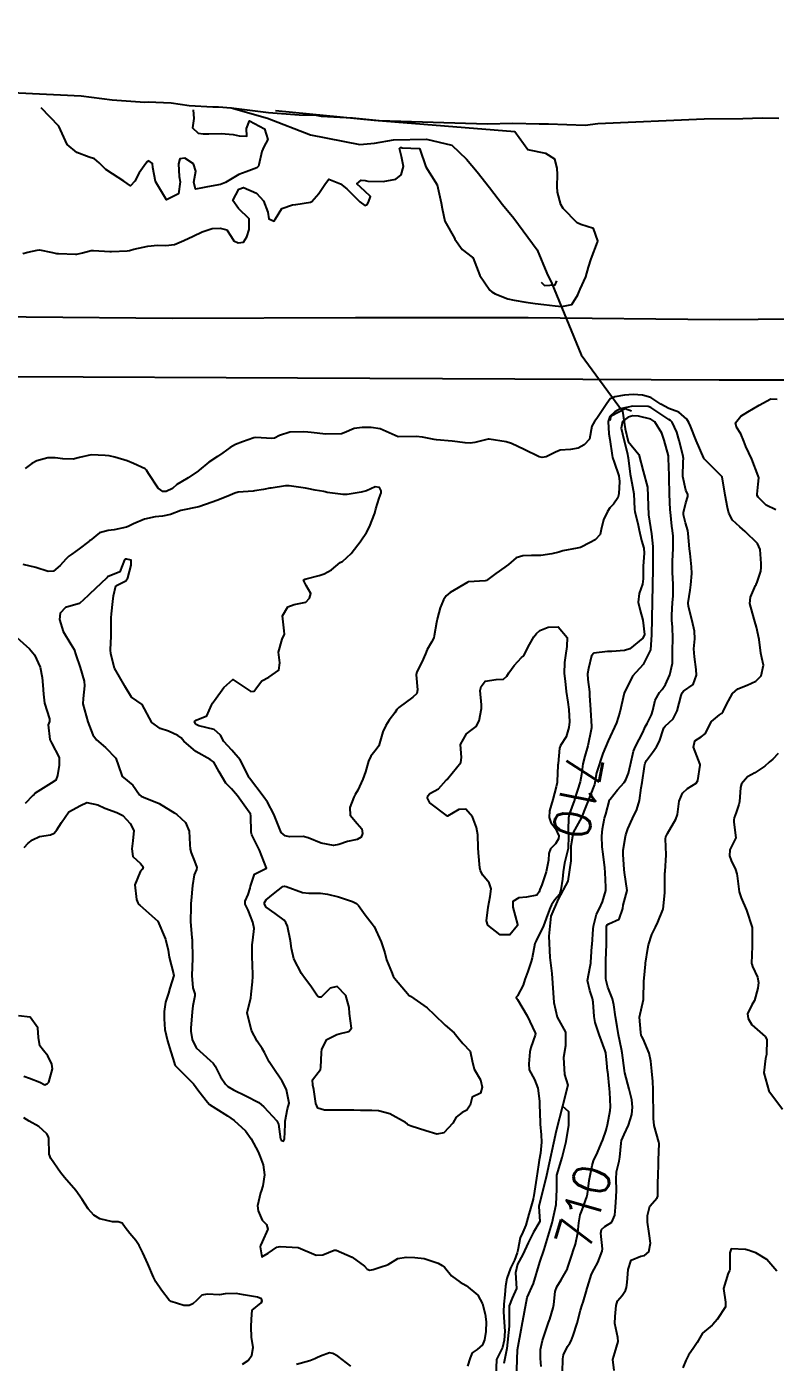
# Model space of a CAD drawing. Header units: metres. Extents: x 307586 to 320046, y 7427249 to 7434250.
# Drawn here: x 309562.1 to 309645.1, y 7432590.5 to 7432738.6 of the extents above; entities that cross this region are included whole.
import ezdxf
from ezdxf.enums import TextEntityAlignment as Align

# ---------------------------------------------------------------- set-up
doc = ezdxf.new("R2010")
doc.units = ezdxf.units.M
doc.header["$MEASUREMENT"] = 0
for name, color, linetype in [('Area', 45, 'Continuous'), ('Cotas', 45, 'Continuous'), ('Curvas de Nivel 1m', 11, 'Continuous'), ('Curvas de Nivel 5m', 15, 'Continuous'), ('Hidrografia', 140, 'Continuous'), ('Pontes_Viadutos_Tubos', 190, 'Continuous'), ('Vias Primárias', 230, 'Continuous')]:
    doc.layers.add(name, color=color, linetype=linetype)
doc.styles.add('Style-STANDARD', font='STANDARD.shx')

msp = doc.modelspace()

# ---------------------------------------------------------------- linework, layer by layer
at = {"layer": 'Area'}
msp.add_polyline3d([(309558.87, 7432731.4, 711.65), (309565.84, 7432731.07, 712.09), (309568.14, 7432730.96, 712.39), (309571.57, 7432730.52, 714.42), (309575.21, 7432730.24, 712.92), (309575.57, 7432730.28, 713.78), (309578.13, 7432730.17, 712.49), (309580.1, 7432729.9, 712.18), (309582.72, 7432729.74, 712.33), (309583.35, 7432729.72, 712.36), (309584.78, 7432729.64, 712.36), (309588.92, 7432729.12, 712.2), (309592.29, 7432728.84, 712.01), (309594.21, 7432728.83, 711.97), (309594.75, 7432728.69, 711.91), (309598.23, 7432728.5, 711.85), (309601.18, 7432728.22, 712.06), (309613.17, 7432727.86, 711), (309616, 7432727.91, 711.98), (309618.94, 7432727.87, 721.06), (309619.94, 7432727.84, 720.83), (309624.03, 7432727.71, 713.6), (309625.42, 7432727.88, 717.12), (309637.23, 7432728.41, 712.02), (309641.49, 7432728.43, 714.43), (309643.66, 7432728.5, 716.71), (309645.49, 7432728.49, 712.17)], dxfattribs=at)
at = {"layer": 'Curvas de Nivel 1m', "flags": 128}
for points, elevation in [([(309561.65, 7432713.48), (309562.23, 7432713.62), (309563.26, 7432713.86), (309563.51, 7432713.87), (309564.94, 7432713.59), (309565.4, 7432713.48), (309565.5, 7432713.47), (309565.62, 7432713.46), (309567.5, 7432713.4), (309567.65, 7432713.41), (309568.29, 7432713.55), (309569.24, 7432713.8), (309569.51, 7432713.82), (309571.33, 7432713.68), (309571.51, 7432713.68), (309573.25, 7432713.75), (309573.51, 7432713.81), (309573.98, 7432713.95), (309575.52, 7432714.28), (309576.58, 7432714.39), (309577.52, 7432714.36), (309578.49, 7432714.46), (309579.53, 7432714.9), (309580.55, 7432715.4), (309581.54, 7432715.87), (309582.67, 7432716.25), (309583.54, 7432716.29), (309584.29, 7432716.1), (309584.78, 7432715.35), (309585.07, 7432714.88), (309585.53, 7432714.64), (309586.14, 7432714.72), (309586.49, 7432715.33), (309586.75, 7432716.12), (309586.75, 7432717.33), (309585.57, 7432718.47), (309584.97, 7432719.35), (309585.6, 7432720.62), (309586.14, 7432720.79), (309587.59, 7432720.16), (309588.36, 7432719.31), (309588.83, 7432718.04), (309588.94, 7432717.31), (309589.55, 7432717.05), (309589.68, 7432717.3), (309590.4, 7432718.45), (309591.58, 7432718.86), (309591.92, 7432718.92), (309593.58, 7432719.17), (309593.64, 7432719.19), (309593.73, 7432719.25), (309594.5, 7432720.14), (309595.24, 7432721.23), (309595.61, 7432721.72), (309596.9, 7432721.21), (309597.6, 7432720.66), (309599.04, 7432719.19), (309599.58, 7432718.81), (309599.85, 7432718.91), (309600.01, 7432719.17), (309600.23, 7432719.81), (309599.59, 7432720.38), (309598.69, 7432721.19), (309599.19, 7432721.6), (309599.61, 7432721.57), (309599.94, 7432721.51), (309601.61, 7432721.44), (309603.04, 7432721.71), (309603.61, 7432722.21), (309603.87, 7432723.13), (309603.64, 7432724.24), (309603.43, 7432725.13), (309603.54, 7432725.24), (309603.65, 7432725.21), (309603.72, 7432725.2), (309605.65, 7432725.11), (309605.67, 7432725.1), (309605.69, 7432725.06), (309606.34, 7432723.09), (309607.6, 7432721.08), (309608.04, 7432719.08), (309608.18, 7432718.47), (309608.46, 7432717.07), (309609.53, 7432715.18), (309609.56, 7432715.08), (309609.56, 7432715.06), (309610.38, 7432713.91), (309611.51, 7432713.08), (309611.56, 7432713.03), (309611.6, 7432712.94), (309612.33, 7432711.02), (309613.47, 7432709.42), (309613.68, 7432709.22), (309614.03, 7432709), (309615.45, 7432708.44), (309616.14, 7432708.29), (309617.45, 7432708.07), (309618.49, 7432707.91), (309619.45, 7432707.82), (309620.68, 7432707.68), (309621.44, 7432707.58), (309622.53, 7432707.81), (309623.2, 7432708.89), (309623.27, 7432709.09), (309623.47, 7432709.51), (309624.11, 7432710.88), (309624.41, 7432711.97), (309624.68, 7432712.87), (309625.4, 7432714.73), (309625.43, 7432714.86), (309624.93, 7432716.25), (309623.55, 7432716.69), (309623.14, 7432716.89), (309621.58, 7432718.45), (309621.33, 7432718.91), (309620.97, 7432720.29), (309620.92, 7432720.92), (309620.94, 7432722.23), (309620.91, 7432722.92), (309620.66, 7432723.94), (309619.65, 7432724.55), (309617.65, 7432724.96), (309616.21, 7432726.97), (309600.61, 7432728.23), (309589.7, 7432729.29)], 712), ([(309580.56, 7432729.41), (309580.64, 7432728.46), (309580.49, 7432727.41), (309581.09, 7432726.82), (309581.67, 7432726.74), (309582.3, 7432726.75), (309583.67, 7432726.78), (309584.98, 7432726.67), (309585.66, 7432726.51), (309586.51, 7432726.48), (309586.47, 7432727.33), (309586.81, 7432728.2), (309588.45, 7432727.31), (309588.84, 7432726.13), (309588.39, 7432725.31), (309588.18, 7432724.78), (309587.85, 7432723.32), (309587.78, 7432723.16), (309587.62, 7432722.97), (309586.42, 7432722.53), (309585.61, 7432722.22), (309584.14, 7432721.36), (309583.6, 7432721.12), (309582.13, 7432720.85), (309581.6, 7432720.74), (309580.8, 7432720.61), (309580.64, 7432721.4), (309580.84, 7432722.62), (309580.58, 7432723.41), (309579.63, 7432724.06), (309579.08, 7432723.97), (309578.91, 7432723.43), (309579.01, 7432722.03), (309579.11, 7432721.42), (309578.94, 7432720.08), (309577.58, 7432719.44), (309576.36, 7432721.45), (309576.07, 7432723), (309576.03, 7432723.46), (309575.63, 7432723.74), (309575.44, 7432723.65), (309575.29, 7432723.47), (309574.56, 7432722.43), (309574.09, 7432721.48), (309573.6, 7432720.99), (309572.85, 7432721.5), (309571.61, 7432722.29), (309570.88, 7432722.79), (309570.13, 7432723.53), (309569.63, 7432723.96), (309569.03, 7432724.15), (309567.64, 7432724.66), (309566.59, 7432725.57), (309565.67, 7432727.58), (309563.7, 7432729.61), (309563.7, 7432729.61)], 712), ([(309627.24, 7432589.62), (309627.1, 7432590.83), (309627.33, 7432591.55), (309627.68, 7432592.82), (309627.64, 7432593.26), (309627.31, 7432594.83), (309627.34, 7432595.59), (309627.46, 7432596.83), (309627.61, 7432597.33), (309628.13, 7432597.92), (309628.49, 7432598.46), (309628.61, 7432598.81), (309628.69, 7432599.35), (309628.8, 7432600.81), (309629.13, 7432601.85), (309630.19, 7432602.28), (309630.6, 7432602.37), (309631.09, 7432602.78), (309631.27, 7432603.71), (309631.11, 7432604.78), (309630.94, 7432606.06), (309630.93, 7432606.78), (309631.21, 7432607.82), (309631.99, 7432608.77), (309632.09, 7432608.94), (309632.1, 7432610.77), (309632.11, 7432610.95), (309632.16, 7432612.77), (309632.16, 7432612.92), (309632.22, 7432614.77), (309632.19, 7432614.92), (309631.67, 7432616.78), (309631.59, 7432617.55), (309631.59, 7432618.78), (309631.57, 7432619.6), (309631.58, 7432620.78), (309631.54, 7432621.65), (309631.43, 7432622.78), (309631.32, 7432623.91), (309631.13, 7432624.78), (309630.47, 7432626.37), (309630.31, 7432626.63), (309630.25, 7432626.79), (309630.2, 7432627.07), (309630.06, 7432628.8), (309630.48, 7432630.75), (309630.49, 7432630.79), (309630.5, 7432630.82), (309630.54, 7432632.79), (309630.56, 7432633.12), (309630.7, 7432634.66), (309630.72, 7432634.79), (309630.97, 7432636.4), (309631.03, 7432636.79), (309631.42, 7432637.97), (309631.82, 7432638.78), (309632.08, 7432639.33), (309632.64, 7432640.7), (309632.66, 7432640.77), (309632.85, 7432642.59), (309632.86, 7432642.77), (309632.86, 7432642.95), (309632.86, 7432644.77), (309632.88, 7432644.95), (309633.02, 7432646.77), (309632.95, 7432648.56), (309632.96, 7432648.77), (309633.16, 7432649.17), (309634.09, 7432650.75), (309634.25, 7432651.26), (309634.46, 7432652.74), (309634.8, 7432653.64), (309635.38, 7432654.16), (309636.35, 7432654.72), (309636.52, 7432655.02), (309636.78, 7432656.72), (309636.76, 7432656.8), (309636.05, 7432658.73), (309636.17, 7432659.43), (309636.87, 7432659.89), (309637.36, 7432660.24), (309637.59, 7432660.71), (309638.03, 7432661.58), (309638.91, 7432662.32), (309639.14, 7432662.46), (309639.31, 7432662.69), (309639.69, 7432663.46), (309640.36, 7432664.68), (309640.94, 7432665.2), (309642, 7432665.6), (309642.95, 7432666.04), (309643.53, 7432666.64), (309643.79, 7432667.82), (309643.63, 7432668.64), (309643.52, 7432669.17), (309643.32, 7432670.65), (309643.02, 7432672.02), (309642.84, 7432672.65), (309642.75, 7432672.94), (309642.28, 7432674.66), (309642.34, 7432675.38), (309642.93, 7432676.65), (309642.98, 7432676.75), (309643.08, 7432677.02), (309643.49, 7432678.25), (309643.55, 7432678.64), (309643.55, 7432679.09), (309643.44, 7432680.65), (309643.13, 7432681.31), (309641.77, 7432682.66), (309641.16, 7432683.18), (309640.37, 7432683.89), (309639.96, 7432684.69), (309639.81, 7432685.32), (309639.55, 7432686.69), (309639.22, 7432688.7), (309637.24, 7432690.65), (309637.21, 7432690.72), (309637.2, 7432690.76), (309636.33, 7432692.73), (309635.7, 7432694.32), (309635.51, 7432694.74), (309635.3, 7432695.09), (309634.42, 7432695.86), (309633.31, 7432696.29), (309632.41, 7432696.78), (309631.32, 7432697.5), (309630.37, 7432697.77), (309629.33, 7432697.83), (309628.38, 7432697.77), (309627.32, 7432697.58), (309626.8, 7432697.36), (309626.42, 7432696.85), (309625.98, 7432696.18), (309625.3, 7432695.19), (309625.06, 7432694.86), (309624.75, 7432694.33), (309624.49, 7432692.87), (309623.9, 7432692.24), (309623.26, 7432691.88), (309622.41, 7432691.74), (309621.25, 7432691.65), (309620.74, 7432691.43), (309619.69, 7432690.93), (309619.24, 7432690.85), (309618.93, 7432690.94), (309617.25, 7432691.74), (309615.85, 7432692.39), (309615.27, 7432692.58), (309613.39, 7432692.89), (309613.27, 7432692.88), (309611.79, 7432692.5), (309611.26, 7432692.44), (309610.71, 7432692.49), (309609.27, 7432692.68), (309607.53, 7432692.81), (309607.27, 7432692.85), (309606, 7432693.09), (309605.27, 7432693.17), (309603.27, 7432693.13), (309601.28, 7432694.04), (309600.31, 7432694.19), (309599.28, 7432694.16), (309598.4, 7432694.07), (309597.28, 7432693.57), (309597.01, 7432693.47), (309595.27, 7432693.42), (309593.65, 7432693.62), (309593.28, 7432693.66), (309592.84, 7432693.69), (309591.28, 7432693.65), (309590.14, 7432693.29), (309589.56, 7432693), (309589.27, 7432692.96), (309587.51, 7432693.07), (309587.27, 7432693.04), (309586.02, 7432692.57), (309585.26, 7432692.29), (309584.65, 7432691.95), (309583.83, 7432691.36), (309583.24, 7432690.96), (309582.3, 7432690.32), (309581.22, 7432689.44), (309581.15, 7432689.39), (309580.01, 7432688.61), (309579.2, 7432688.11), (309578.76, 7432687.86), (309578.26, 7432687.43), (309577.55, 7432687.08), (309577.19, 7432687.09), (309576.67, 7432687.45), (309575.59, 7432689.08), (309575.38, 7432689.46), (309575.22, 7432689.58), (309573.95, 7432690.2), (309573.23, 7432690.49), (309571.86, 7432690.88), (309571.24, 7432691.02), (309570.8, 7432691.08), (309569.24, 7432691.14), (309567.94, 7432690.85), (309567.23, 7432690.68), (309566.09, 7432690.71), (309565.24, 7432690.82), (309564.45, 7432690.8), (309563.23, 7432690.47), (309562.67, 7432690.17), (309561.94, 7432689.62)], 712), ([(309621.52, 7432589.41), (309621.54, 7432590.9), (309621.61, 7432591.33), (309622.06, 7432592.26), (309622.32, 7432592.64), (309622.47, 7432592.88), (309622.68, 7432593.48), (309623.14, 7432594.87), (309623.52, 7432596.28), (309623.68, 7432596.87), (309623.79, 7432597.19), (309624.13, 7432598.32), (309624.26, 7432598.74), (309624.3, 7432598.86), (309624.73, 7432600.28), (309625.01, 7432600.85), (309625.43, 7432601.59), (309625.92, 7432602.84), (309625.93, 7432603.1), (309625.75, 7432604.84), (309625.82, 7432605.24), (309626.22, 7432605.59), (309626.98, 7432606.07), (309627.32, 7432606.83), (309627.37, 7432607.7), (309627.45, 7432608.83), (309627.5, 7432609.6), (309627.46, 7432610.83), (309627.51, 7432611.62), (309627.79, 7432612.83), (309627.88, 7432613.26), (309628.01, 7432614.82), (309628.06, 7432615.1), (309628.34, 7432615.78), (309628.83, 7432616.81), (309629.2, 7432617.98), (309629.27, 7432618.81), (309629.19, 7432619.61), (309628.91, 7432620.81), (309628.43, 7432622.63), (309628.4, 7432622.82), (309628.39, 7432622.86), (309628.12, 7432624.82), (309628.04, 7432625.25), (309627.72, 7432626.83), (309627.57, 7432627.75), (309627.4, 7432628.83), (309627.19, 7432630.16), (309627.04, 7432630.83), (309626.54, 7432632.11), (309626.34, 7432632.84), (309626.33, 7432633.07), (309626.3, 7432634.84), (309626.3, 7432635.12), (309626.39, 7432636.84), (309626.39, 7432637.05), (309626.4, 7432638.84), (309626.45, 7432639.02), (309626.63, 7432639.14), (309627.8, 7432639.66), (309628.2, 7432640.82), (309628.25, 7432641.22), (309628.67, 7432642.82), (309628.39, 7432644.82), (309628.35, 7432645.17), (309628.23, 7432646.82), (309628.25, 7432647.29), (309628.51, 7432648.82), (309628.55, 7432649.01), (309628.75, 7432649.67), (309629.26, 7432650.81), (309629.75, 7432651.83), (309630.04, 7432652.8), (309630.23, 7432654.22), (309630.34, 7432654.8), (309630.61, 7432656.57), (309630.64, 7432656.79), (309630.69, 7432656.94), (309630.84, 7432657.25), (309631.49, 7432658.15), (309631.94, 7432658.78), (309632.26, 7432659.38), (309632.71, 7432660.77), (309632.76, 7432660.89), (309632.89, 7432661.05), (309633.8, 7432661.86), (309634.23, 7432662.75), (309634.66, 7432664.47), (309634.77, 7432664.74), (309634.93, 7432664.93), (309636, 7432665.67), (309636.38, 7432666.73), (309636.34, 7432667.34), (309636.13, 7432668.73), (309636.08, 7432669.64), (309636.18, 7432670.73), (309636.14, 7432671.6), (309635.9, 7432672.73), (309635.47, 7432674.32), (309635.44, 7432674.74), (309635.68, 7432676.12), (309635.75, 7432676.73), (309635.84, 7432677.99), (309635.82, 7432678.73), (309635.65, 7432680.2), (309635.59, 7432680.74), (309635.44, 7432682.44), (309635.39, 7432682.74), (309635.16, 7432683.59), (309634.93, 7432684.51), (309634.93, 7432684.74), (309635.18, 7432685.83), (309635.41, 7432686.52), (309635.39, 7432686.74), (309635.2, 7432687.22), (309634.84, 7432688.75), (309634.89, 7432690.4), (309634.91, 7432690.75), (309634.84, 7432691.16), (309634.46, 7432692.75), (309634.19, 7432693.66), (309633.68, 7432694.76), (309633.49, 7432694.96), (309633.3, 7432695.08), (309632.41, 7432695.67), (309631.31, 7432696.41), (309631.02, 7432696.51), (309629.31, 7432696.54), (309627.89, 7432696.25), (309627.3, 7432695.92), (309626.76, 7432695.38), (309626.57, 7432694.85), (309626.66, 7432693.46), (309626.76, 7432692.85), (309627, 7432691.09), (309627.05, 7432690.84), (309627.24, 7432690.35), (309627.76, 7432688.83), (309627.84, 7432688.2), (309627.76, 7432686.83), (309627.65, 7432686.37), (309627.18, 7432685.67), (309626.76, 7432685.26), (309626.49, 7432684.85), (309626.07, 7432683.95), (309625.8, 7432682.85), (309625.7, 7432682.3), (309625.14, 7432681.73), (309624.59, 7432681.41), (309623.52, 7432680.88), (309623.12, 7432680.78), (309621.54, 7432680.49), (309621.12, 7432680.37), (309620.34, 7432680.15), (309619.11, 7432679.98), (309618.09, 7432679.97), (309617.11, 7432679.95), (309616.36, 7432679.71), (309615.52, 7432678.98), (309615.27, 7432678.81), (309615.1, 7432678.7), (309614.12, 7432677.97), (309613.08, 7432677.21), (309612.93, 7432677.16), (309611.07, 7432677.05), (309611.05, 7432677.05), (309611.02, 7432677.03), (309609.06, 7432675.88), (309608.62, 7432675.5), (309608.32, 7432675.07), (309607.94, 7432674.18), (309607.65, 7432673.07), (309607.55, 7432672.55), (309607.29, 7432671.08), (309607.24, 7432670.84), (309607, 7432670.38), (309606.52, 7432669.55), (309606.32, 7432669.09), (309605.91, 7432668.15), (309605.35, 7432667.1), (309605.28, 7432666.76), (309605.44, 7432665.09), (309605.35, 7432664.68), (309604.92, 7432664.27), (309603.35, 7432663.12), (309603.14, 7432662.89), (309602.9, 7432662.53), (309602.3, 7432661.72), (309601.91, 7432661.14), (309601.58, 7432660.44), (309601.22, 7432659.15), (309601.13, 7432658.88), (309600.85, 7432658.46), (309600.27, 7432657.73), (309600.01, 7432657.16), (309599.66, 7432656.01), (309599.36, 7432655.17), (309598.8, 7432653.96), (309598.51, 7432653.47), (309598.37, 7432653.18), (309597.93, 7432652.03), (309597.98, 7432651.19), (309598.75, 7432650.28), (309599.26, 7432649.69), (309599.33, 7432649.17), (309599.17, 7432648.74), (309598.73, 7432648.48), (309597.66, 7432648.26), (309596.72, 7432647.94), (309596.1, 7432647.83), (309594.73, 7432648.08), (309593.32, 7432648.66), (309592.74, 7432648.81), (309591.23, 7432648.77), (309590.74, 7432648.91), (309590.32, 7432649.28), (309589.85, 7432650.37), (309589.51, 7432651.29), (309588.78, 7432652.63), (309588.32, 7432653.3), (309586.81, 7432655.28), (309586.79, 7432655.32), (309586.76, 7432655.38), (309585.78, 7432657.33), (309584.85, 7432658.39), (309583.96, 7432659.35), (309583.57, 7432660.06), (309582.88, 7432660.68), (309581.18, 7432661.08), (309580.88, 7432661.25), (309580.82, 7432661.32), (309580.76, 7432661.39), (309580.7, 7432661.58), (309580.89, 7432661.71), (309582.06, 7432662.21), (309582.6, 7432663.37), (309582.69, 7432663.59), (309582.92, 7432663.89), (309583.95, 7432665.35), (309584.94, 7432666.23), (309586.27, 7432665.33), (309586.93, 7432664.9), (309587.3, 7432664.95), (309587.57, 7432665.31), (309588.15, 7432666.1), (309588.94, 7432666.48), (309590.04, 7432667.28), (309590.16, 7432668.09), (309590.03, 7432669.28), (309590.44, 7432670.72), (309590.69, 7432671.27), (309590.65, 7432671.63), (309590.47, 7432673.28), (309591.04, 7432674.29), (309591.77, 7432674.54), (309593.05, 7432674.82), (309593.46, 7432675.24), (309593.59, 7432675.78), (309593.07, 7432676.66), (309592.8, 7432677.25), (309592.97, 7432677.36), (309593.08, 7432677.39), (309594.53, 7432677.78), (309595.08, 7432677.96), (309595.9, 7432678.4), (309596.87, 7432679.2), (309597.02, 7432679.28), (309597.1, 7432679.33), (309598.08, 7432680.22), (309598.82, 7432681.18), (309598.95, 7432681.36), (309599.13, 7432681.61), (309599.78, 7432682.54), (309600.11, 7432683.17), (309600.69, 7432684.68), (309600.82, 7432685.16), (309601.18, 7432686.34), (309601.4, 7432686.94), (309601.4, 7432687.15), (309601.2, 7432687.53), (309600.75, 7432687.61), (309599.77, 7432687.17), (309599.19, 7432687.01), (309597.64, 7432686.75), (309597.19, 7432686.74), (309595.43, 7432686.98), (309595.19, 7432687.05), (309595.05, 7432687.08), (309594.09, 7432687.24), (309593.2, 7432687.42), (309593, 7432687.45), (309591.2, 7432687.7), (309590.78, 7432687.69), (309589.2, 7432687.46), (309589.06, 7432687.44), (309588.36, 7432687.31), (309587.36, 7432687.15), (309587.19, 7432687.13), (309585.54, 7432686.99), (309585.19, 7432686.89), (309584.4, 7432686.56), (309583.18, 7432686.1), (309582.67, 7432685.88), (309581.17, 7432685.39), (309579.17, 7432684.96), (309578.05, 7432684.54), (309577.16, 7432684.33), (309576.34, 7432684.27), (309575.16, 7432684.02), (309573.94, 7432683.48), (309573.42, 7432683.22), (309573.15, 7432683.12), (309571.81, 7432682.84), (309571.14, 7432682.76), (309570.18, 7432682.49), (309569.12, 7432681.66), (309569.06, 7432681.6), (309568.98, 7432681.54), (309567.93, 7432680.73), (309567.11, 7432680.13), (309566.77, 7432679.9), (309566.42, 7432679.57), (309565.79, 7432678.88), (309565.08, 7432678.25), (309564.46, 7432678.21), (309563.09, 7432678.66), (309561.72, 7432679)], 711), ([(309645.18, 7432685.03), (309644.1, 7432685.56), (309643.19, 7432686.44), (309643.09, 7432686.65), (309643.08, 7432686.77), (309643.21, 7432687.91), (309643.29, 7432688.58), (309643.28, 7432688.65), (309643.26, 7432688.69), (309643.22, 7432688.81), (309642.5, 7432690.66), (309641.85, 7432692.07), (309641.61, 7432692.67), (309641.28, 7432693.47), (309640.82, 7432694.21), (309640.7, 7432694.68), (309641.3, 7432695.44), (309642.07, 7432695.9), (309643.31, 7432696.65), (309644.62, 7432697.34), (309645.32, 7432697.32)], 713), ([(309561, 7432670.89), (309562.41, 7432669.62), (309562.97, 7432668.96), (309563.59, 7432667.6), (309563.82, 7432666.47), (309563.9, 7432665.6), (309563.94, 7432664.62), (309564.08, 7432663.59), (309564.62, 7432661.86), (309564.62, 7432661.58), (309564.49, 7432661.2), (309564.65, 7432659.58), (309564.86, 7432659.22), (309565.7, 7432657.57), (309565.68, 7432656.72), (309565.5, 7432655.57), (309565.32, 7432655.06), (309564.8, 7432654.75), (309563.03, 7432653.61), (309562.91, 7432653.49), (309562.79, 7432653.36), (309561.91, 7432652.48)], 711), ([(309645.43, 7432658.04), (309644.84, 7432657.41), (309644.41, 7432657.06), (309643.94, 7432656.63), (309642.83, 7432655.88), (309642.04, 7432655.44), (309641.35, 7432654.66), (309641.24, 7432654.24), (309641.14, 7432652.67), (309641.08, 7432652.37), (309640.77, 7432651.47), (309640.55, 7432650.89), (309640.51, 7432650.67), (309640.51, 7432650.42), (309640.74, 7432648.67), (309640.05, 7432647.35), (309640.02, 7432646.68), (309640.2, 7432646.17), (309640.7, 7432645.18), (309640.86, 7432644.67), (309640.89, 7432644.47), (309641.1, 7432642.67), (309641.31, 7432642.01), (309641.9, 7432640.66), (309642.54, 7432638.74), (309642.55, 7432638.65), (309642.54, 7432636.7), (309642.54, 7432636.65), (309642.47, 7432634.75), (309642.49, 7432634.65), (309642.57, 7432634.4), (309643.15, 7432633.24), (309643.24, 7432632.64), (309643.17, 7432632.01), (309642.79, 7432630.65), (309642.52, 7432630.15), (309642.03, 7432629.14), (309642.1, 7432628.65), (309642.49, 7432627.95), (309643.98, 7432626.63), (309644.17, 7432626.32), (309644.12, 7432624.63), (309644.03, 7432624.21), (309643.85, 7432622.63), (309644.4, 7432620.62), (309645.92, 7432618.6)], 712), ([(309561.83, 7432647.62), (309562.25, 7432648.08), (309562.73, 7432648.47), (309563.51, 7432648.82), (309564.73, 7432649.01), (309565.13, 7432649.19), (309565.43, 7432649.57), (309565.96, 7432650.36), (309566.76, 7432651.56), (309568.06, 7432652.26), (309568.78, 7432652.58), (309569.98, 7432652.32), (309570.77, 7432651.96), (309572.09, 7432651.5), (309572.76, 7432651.15), (309573.55, 7432650.28), (309573.97, 7432649.47), (309573.87, 7432648.33), (309573.74, 7432647.47), (309573.85, 7432646.62), (309574.7, 7432645.83), (309575.02, 7432645.46), (309574.93, 7432645.21), (309574.69, 7432644.91), (309574.09, 7432643.47), (309574.28, 7432641.83), (309574.41, 7432641.46), (309574.5, 7432641.32), (309574.64, 7432641.21), (309576.62, 7432639.44), (309577.5, 7432637.43), (309577.78, 7432636.23), (309577.91, 7432635.43), (309578.39, 7432633.59), (309578.4, 7432633.42), (309577.97, 7432631.99), (309577.8, 7432631.43), (309577.5, 7432630.45), (309577.34, 7432629.43), (309577.32, 7432628.61), (309577.41, 7432627.43), (309577.72, 7432626.17), (309577.94, 7432625.43), (309578.44, 7432623.75), (309578.52, 7432623.5), (309578.57, 7432623.42), (309580.41, 7432621.59), (309580.58, 7432621.39), (309581.19, 7432620.59), (309582.13, 7432619.37), (309582.38, 7432619.12), (309583.07, 7432618.67), (309584.36, 7432617.84), (309585.1, 7432617.33), (309586.34, 7432616.2), (309586.99, 7432615.31), (309587.77, 7432613.85), (309588, 7432613.3), (309588.3, 7432612.41), (309588.45, 7432611.3), (309588.27, 7432610.09), (309588.08, 7432609.48), (309588.02, 7432609.3), (309587.7, 7432607.85), (309587.75, 7432607.3), (309588.22, 7432606.28), (309588.7, 7432605.78), (309588.83, 7432605.29), (309588.2, 7432603.89), (309588.02, 7432603.47), (309587.99, 7432603.3), (309588.18, 7432602.21), (309588.88, 7432602.6), (309589.84, 7432603.28), (309590.19, 7432603.35), (309592.19, 7432603.25), (309594.18, 7432602.41), (309594.95, 7432602.44), (309596.19, 7432602.95), (309596.42, 7432602.96), (309598.18, 7432602.18), (309599.54, 7432601.16), (309599.86, 7432600.85), (309600.16, 7432600.74), (309600.5, 7432600.8), (309601.52, 7432601.14), (309602.01, 7432601.28), (309602.17, 7432601.37), (309603.25, 7432602.04), (309604.18, 7432602.16), (309605.14, 7432602.12), (309606.18, 7432602.03), (309607.74, 7432601.49), (309608.17, 7432601.26), (309608.41, 7432601.06), (309609.21, 7432600.11), (309610.15, 7432599.4), (309610.83, 7432599.02), (309612.13, 7432597.97), (309612.63, 7432597), (309612.94, 7432595.84), (309613.05, 7432595), (309613.01, 7432593.92), (309612.86, 7432593), (309612.62, 7432592.45), (309612.06, 7432591.93), (309611.51, 7432591.56), (309611.26, 7432591.02), (309610.97, 7432590.09)], 711), ([(309561.77, 7432622.26), (309562.41, 7432622.02), (309563.56, 7432621.59), (309564.09, 7432621.27), (309564.4, 7432621.43), (309564.48, 7432621.5), (309564.54, 7432621.58), (309564.94, 7432623.06), (309564.88, 7432623.58), (309564.44, 7432624.5), (309563.96, 7432625.1), (309563.54, 7432625.59), (309563.41, 7432626.54), (309563.33, 7432627.6), (309562.49, 7432628.78), (309561.2, 7432628.92)], 711), ([(309586.03, 7432590.3), (309586.64, 7432590.71), (309587.05, 7432591.31), (309587.2, 7432592.16), (309587.03, 7432593.31), (309586.97, 7432594.43), (309587.03, 7432595.31), (309587.11, 7432596.3), (309588.11, 7432597.1), (309588.2, 7432597.3), (309588.12, 7432597.55), (309587.68, 7432597.75), (309586.12, 7432598.01), (309585.31, 7432598.14), (309584.12, 7432598.1), (309583.47, 7432598), (309582.12, 7432598.06), (309581.53, 7432597.97), (309580.93, 7432597.38), (309580.51, 7432596.98), (309580.11, 7432596.83), (309579.53, 7432596.82), (309578.11, 7432597.24), (309577.88, 7432597.42), (309577.03, 7432598.53), (309576.4, 7432599.44), (309576.15, 7432599.95), (309575.52, 7432601.45), (309574.97, 7432602.67), (309574.56, 7432603.46), (309574.2, 7432604.02), (309573.54, 7432604.8), (309573.03, 7432605.48), (309572.69, 7432605.96), (309572.22, 7432606.09), (309571.62, 7432606.09), (309570.22, 7432606.43), (309569.54, 7432606.83), (309568.92, 7432607.53), (309568.25, 7432608.57), (309567.53, 7432609.55), (309566.28, 7432611.01), (309565.83, 7432611.56), (309564.78, 7432613.1), (309564.6, 7432613.58), (309564.54, 7432615.37), (309564.49, 7432615.58), (309564.34, 7432615.84), (309563.43, 7432616.68), (309562.35, 7432617.26), (309561.78, 7432617.62)], 711), ([(309645.27, 7432600.61), (309644.18, 7432601.91), (309642.95, 7432602.64), (309642.38, 7432602.84), (309642.2, 7432602.9), (309641.82, 7432603.03), (309640.2, 7432603.11), (309640.08, 7432602.67), (309640.05, 7432600.79), (309640.03, 7432600.67), (309639.89, 7432600.41), (309639.35, 7432598.68), (309639.6, 7432597.2), (309639.59, 7432596.68), (309638.65, 7432595.25), (309638.19, 7432594.7), (309638.09, 7432594.62), (309637.05, 7432593.75), (309636.44, 7432592.72), (309636.31, 7432592.47), (309636.06, 7432592.14), (309635.48, 7432591.3), (309635.19, 7432590.73), (309634.87, 7432589.9)], 712), ([(309598.03, 7432590.08), (309596.59, 7432591.19), (309596.05, 7432591.49), (309595.69, 7432591.56), (309594.68, 7432591.21), (309594.26, 7432591), (309594.04, 7432590.89), (309593.48, 7432590.67), (309592.03, 7432590.26)], 711)]:
    msp.add_lwpolyline(points, dxfattribs=dict(at, elevation=elevation))
at = {"layer": 'Curvas de Nivel 1m', "elevation": 711, "flags": 128}
for points in [[(309619.91, 7432672.04), (309621.02, 7432672.08), (309622.01, 7432670.9), (309621.99, 7432669.9), (309621.86, 7432668.9), (309621.75, 7432668.13), (309621.69, 7432666.9), (309621.79, 7432666.06), (309621.93, 7432664.9), (309622.09, 7432663.73), (309622.21, 7432662.9), (309622.27, 7432661.52), (309622.22, 7432660.9), (309621.91, 7432659.86), (309621.29, 7432658.91), (309621.16, 7432658.61), (309621.02, 7432656.91), (309621.01, 7432656.73), (309620.91, 7432654.91), (309620.9, 7432654.82), (309620.81, 7432654.34), (309620.42, 7432652.92), (309620.05, 7432651.65), (309620.02, 7432650.92), (309620.23, 7432650.39), (309620.75, 7432649.71), (309621.09, 7432648.91), (309621.08, 7432648.56), (309620.73, 7432648.02), (309620.17, 7432647.47), (309620, 7432646.92), (309619.96, 7432646.18), (309619.7, 7432644.92), (309619.2, 7432643.46), (309619.01, 7432642.93), (309618.92, 7432642.68), (309618.66, 7432642.32), (309617.52, 7432642.1), (309616.66, 7432642.01), (309616, 7432641.62), (309616.02, 7432640.97), (309616.53, 7432639.06), (309616.53, 7432638.96), (309615.66, 7432637.91), (309614.61, 7432637.92), (309613.24, 7432639), (309613.09, 7432639.47), (309613.28, 7432641), (309613.49, 7432642.17), (309613.61, 7432643), (309613.38, 7432643.7), (309612.69, 7432644.52), (309612.41, 7432645.01), (309612.35, 7432645.36), (309612.18, 7432647.02), (309612.17, 7432647.57), (309612.12, 7432649.02), (309611.96, 7432649.81), (309611.53, 7432651.02), (309610.78, 7432651.87), (309610, 7432651.82), (309608.76, 7432651.06), (309606.78, 7432652.54), (309606.55, 7432653.08), (309606.56, 7432653.32), (309606.8, 7432653.6), (309607.77, 7432654.1), (309608.62, 7432655.06), (309608.72, 7432655.16), (309608.81, 7432655.25), (309610.23, 7432657.04), (309610.3, 7432657.58), (309610.21, 7432659.04), (309610.87, 7432660.21), (309611.34, 7432660.56), (309611.92, 7432661.02), (309612.26, 7432661.65), (309612.54, 7432663.01), (309612.52, 7432663.42), (309612.38, 7432665.02), (309612.5, 7432665.45), (309612.94, 7432666.05), (309614.17, 7432666.22), (309614.95, 7432666.28), (309615.33, 7432666.59), (309615.57, 7432666.97), (309616.14, 7432667.8), (309616.98, 7432668.67), (309617.13, 7432668.81), (309617.25, 7432668.96), (309617.85, 7432670.1), (309618.32, 7432670.95), (309618.61, 7432671.35), (309619.01, 7432671.67)], [(309590.5, 7432643.27), (309590.67, 7432643.31), (309590.87, 7432643.27), (309592.66, 7432642.62), (309593.38, 7432642.52), (309594.66, 7432642.53), (309595.44, 7432642.44), (309596.66, 7432642.13), (309598.24, 7432641.6), (309598.65, 7432641.4), (309598.9, 7432641.18), (309599.61, 7432640.14), (309600.41, 7432639.15), (309600.62, 7432638.85), (309601.39, 7432637.14), (309601.79, 7432635.93), (309602.01, 7432635.14), (309602.56, 7432633.81), (309602.75, 7432633.33), (309602.87, 7432633.13), (309604.52, 7432631.2), (309604.65, 7432631.1), (309606.51, 7432629.81), (309607.27, 7432629.07), (309608.49, 7432627.91), (309609.5, 7432627.04), (309609.94, 7432626.51), (309610.46, 7432625.87), (309611.27, 7432625.02), (309611.5, 7432623.96), (309611.72, 7432623.02), (309612.42, 7432621.84), (309612.61, 7432621.01), (309612.4, 7432620.37), (309611.51, 7432619.9), (309611.26, 7432619.02), (309610.91, 7432618.49), (309610.37, 7432618.21), (309609.71, 7432617.69), (309609.35, 7432617.04), (309608.34, 7432615.96), (309607.58, 7432615.82), (309606.34, 7432616.2), (309604.73, 7432616.71), (309604.35, 7432616.83), (309604.23, 7432616.98), (309604.11, 7432617.1), (309602.37, 7432618.05), (309601.11, 7432618.4), (309600.37, 7432618.45), (309599.1, 7432618.44), (309598.37, 7432618.46), (309597.1, 7432618.46), (309596.37, 7432618.46), (309595.11, 7432618.47), (309594.37, 7432618.68), (309594.16, 7432619.22), (309593.93, 7432620.76), (309593.83, 7432621.23), (309593.8, 7432621.85), (309594.42, 7432622.66), (309594.68, 7432622.97), (309594.72, 7432623.22), (309594.79, 7432624.87), (309594.84, 7432625.22), (309595.38, 7432626.3), (309596.47, 7432626.88), (309596.74, 7432626.93), (309597.8, 7432627.19), (309598.11, 7432627.55), (309597.9, 7432629.19), (309597.84, 7432629.86), (309597.5, 7432631.19), (309596.54, 7432632.19), (309595.73, 7432632.01), (309594.96, 7432631.22), (309594.75, 7432630.99), (309594.52, 7432630.99), (309594.38, 7432631.08), (309594.28, 7432631.22), (309593.67, 7432632.1), (309592.83, 7432633.25), (309592.72, 7432633.41), (309592.56, 7432633.64), (309591.72, 7432635.26), (309591.44, 7432636.41), (309591.33, 7432637.26), (309591.01, 7432638.88), (309590.84, 7432639.27), (309590.63, 7432639.54), (309589.65, 7432640.3), (309588.64, 7432640.97), (309588.45, 7432641.3), (309588.45, 7432641.5), (309588.65, 7432641.81), (309589.48, 7432642.46)]]:
    msp.add_lwpolyline(points, close=True, dxfattribs=at)
at = {"layer": 'Curvas de Nivel 5m', "elevation": 710, "flags": 128}
msp.add_lwpolyline([(309619.15, 7432590.04), (309619.07, 7432590.92), (309619.07, 7432591.92), (309619.28, 7432592.92), (309619.9, 7432594.72), (309619.97, 7432594.91), (309620.1, 7432595.31), (309620.47, 7432596.54), (309620.54, 7432596.91), (309620.68, 7432598.36), (309620.88, 7432598.9), (309621.38, 7432599.66), (309622.05, 7432600.89), (309622.08, 7432600.97), (309622.17, 7432601.28), (309622.57, 7432602.5), (309622.71, 7432602.88), (309622.94, 7432603.62), (309623.2, 7432604.88), (309623.33, 7432605.98), (309623.47, 7432606.87), (309623.68, 7432607.43), (309624.21, 7432608.86), (309624.27, 7432609.15), (309624.46, 7432610.68), (309624.49, 7432610.86), (309624.81, 7432612.35), (309624.96, 7432612.85), (309625.39, 7432613.78), (309625.85, 7432614.84), (309625.98, 7432615.2), (309626.35, 7432616.26), (309626.47, 7432616.72), (309626.5, 7432616.84), (309626.79, 7432618.42), (309626.83, 7432618.84), (309626.77, 7432620.46), (309626.74, 7432620.84), (309626.52, 7432622.75), (309626.51, 7432622.84), (309626.44, 7432623.69), (309626.31, 7432624.84), (309626.25, 7432625.04), (309625.56, 7432626.85), (309625.14, 7432628.21), (309625.03, 7432628.85), (309624.92, 7432630.46), (309624.85, 7432630.86), (309624.54, 7432631.76), (309624.27, 7432632.86), (309624.57, 7432634.41), (309624.66, 7432634.77), (309624.67, 7432634.86), (309624.77, 7432636.67), (309624.79, 7432636.86), (309624.92, 7432638.55), (309624.95, 7432638.86), (309625.28, 7432640.21), (309625.6, 7432640.85), (309625.93, 7432641.57), (309626.3, 7432642.84), (309626.33, 7432643.19), (309626.24, 7432644.84), (309626.21, 7432645.33), (309626.03, 7432646.85), (309625.91, 7432647.66), (309625.86, 7432648.85), (309625.93, 7432649.67), (309626.18, 7432650.85), (309626.31, 7432651.31), (309626.71, 7432652.84), (309626.74, 7432652.9), (309626.79, 7432652.97), (309627.62, 7432654.01), (309628.36, 7432654.82), (309628.55, 7432655.09), (309628.82, 7432655.86), (309629.06, 7432656.82), (309629.4, 7432658.27), (309629.61, 7432658.81), (309630.43, 7432660.35), (309630.6, 7432660.79), (309630.68, 7432660.99), (309630.89, 7432661.35), (309631.37, 7432662.32), (309631.51, 7432662.78), (309631.78, 7432663.93), (309632.26, 7432664.78), (309632.57, 7432665.14), (309632.94, 7432665.67), (309633.42, 7432666.76), (309633.69, 7432668.05), (309633.71, 7432668.76), (309633.71, 7432669.48), (309633.75, 7432670.76), (309633.7, 7432672.08), (309633.64, 7432672.76), (309633.62, 7432673.35), (309633.72, 7432674.76), (309633.78, 7432675.48), (309633.78, 7432676.76), (309633.72, 7432678.14), (309633.7, 7432678.76), (309633.71, 7432679.37), (309633.77, 7432680.76), (309633.78, 7432682.13), (309633.72, 7432682.76), (309633.65, 7432683.25), (309633.47, 7432684.77), (309633.45, 7432685.04), (309633.38, 7432686.77), (309633.34, 7432688.65), (309633.33, 7432688.77), (309633.32, 7432688.87), (309633.27, 7432690.77), (309633.25, 7432691.02), (309632.79, 7432692.77), (309632.52, 7432693.54), (309631.76, 7432694.79), (309631.3, 7432695.11), (309629.92, 7432695.43), (309629.3, 7432695.46), (309628.8, 7432695.33), (309628.17, 7432694.83), (309628.01, 7432694.1), (309628.3, 7432692.83), (309628.67, 7432691.41), (309628.78, 7432690.82), (309629.03, 7432689.01), (309629.06, 7432688.82), (309629.21, 7432688.03), (309629.42, 7432686.82), (309629.49, 7432685.13), (309629.53, 7432684.81), (309629.87, 7432683.52), (309630, 7432682.81), (309630.28, 7432681.66), (309630.52, 7432680.8), (309630.55, 7432680.24), (309630.44, 7432678.8), (309630.47, 7432677.41), (309630.39, 7432676.8), (309630.03, 7432675.77), (309629.91, 7432674.81), (309630.14, 7432673.9), (309630.42, 7432672.8), (309630.6, 7432671.21), (309630.41, 7432670.8), (309628.99, 7432669.64), (309628.38, 7432669.43), (309626.99, 7432669.35), (309626.49, 7432669.34), (309624.99, 7432669.16), (309624.71, 7432668.86), (309624.39, 7432667.44), (309624.29, 7432666.87), (309624.33, 7432666.25), (309624.49, 7432664.87), (309624.52, 7432664.46), (309624.6, 7432662.86), (309624.74, 7432661.01), (309624.73, 7432660.86), (309624.7, 7432660.69), (309624.31, 7432658.87), (309623.98, 7432657.73), (309623.78, 7432656.88), (309623.63, 7432655.69), (309623.47, 7432654.88), (309622.84, 7432652.94), (309622.83, 7432652.89), (309622.83, 7432652.85), (309622.79, 7432652.76), (309622.29, 7432651.37), (309622.18, 7432650.9), (309622.12, 7432649.53), (309622.17, 7432648.9), (309622.13, 7432647.48), (309622, 7432646.9), (309621.74, 7432645.86), (309621.6, 7432644.9), (309621.5, 7432644.09), (309621.34, 7432642.9), (309621.18, 7432642.39), (309620.66, 7432641.78), (309620.3, 7432641.26), (309620.14, 7432640.92), (309619.85, 7432640.14), (309619.39, 7432638.93), (309618.6, 7432637.25), (309618.49, 7432637.04), (309618.46, 7432636.94), (309618.14, 7432635.38), (309618.03, 7432634.95), (309617.67, 7432633.84), (309617.35, 7432632.95), (309617.16, 7432632.33), (309616.53, 7432631.16), (309616.42, 7432631.06), (309616.38, 7432630.96), (309616.52, 7432630.76), (309617.6, 7432628.95), (309618.47, 7432627.04), (309618.5, 7432626.94), (309618.47, 7432626.78), (309617.98, 7432625.42), (309617.88, 7432624.95), (309617.76, 7432623.63), (309617.83, 7432622.95), (309618.42, 7432621.87), (309618.78, 7432620.93), (309618.95, 7432619.49), (309618.97, 7432618.93), (309619, 7432618.3), (309619.05, 7432616.93), (309619.15, 7432615.74), (309619.19, 7432614.93), (309619.08, 7432613.69), (309618.93, 7432612.93), (309618.83, 7432612.4), (309618.62, 7432610.93), (309618.33, 7432609.01), (309618.32, 7432608.94), (309618.31, 7432608.89), (309618.26, 7432608.62), (309617.88, 7432607.3), (309617.78, 7432606.94), (309617.46, 7432605.71), (309617.1, 7432604.95), (309616.83, 7432604.33), (309616.57, 7432602.96), (309616.5, 7432602.64), (309616.18, 7432601.84), (309615.88, 7432601.25), (309615.74, 7432600.96), (309615.32, 7432599.8), (309615.2, 7432598.97), (309615.12, 7432597.98), (309615, 7432596.97), (309614.95, 7432596.12), (309615.05, 7432594.97), (309615.1, 7432593.96), (309615.04, 7432592.97), (309614.87, 7432592.16), (309614.26, 7432590.98), (309614.2, 7432590.82), (309614.13, 7432588.98)], dxfattribs=at)
msp.add_lwpolyline([(309573.2, 7432679.59), (309573.1, 7432679.58), (309573.03, 7432679.57), (309572.93, 7432679.49), (309572.41, 7432678.17), (309571.07, 7432677.63), (309571.02, 7432677.57), (309570.97, 7432677.51), (309569.05, 7432675.68), (309568.98, 7432675.61), (309568.91, 7432675.54), (309567.95, 7432674.65), (309567.04, 7432674.39), (309566.41, 7432674.2), (309565.8, 7432673.57), (309565.73, 7432672.87), (309566.14, 7432671.57), (309566.99, 7432670.15), (309567.34, 7432669.56), (309567.56, 7432668.97), (309568.03, 7432667.55), (309568.45, 7432666.04), (309568.5, 7432665.54), (309568.34, 7432664.12), (309568.32, 7432663.55), (309568.88, 7432661.54), (309569.44, 7432660.1), (309569.83, 7432659.53), (309570.85, 7432658.69), (309571.96, 7432657.5), (309572.62, 7432655.68), (309572.69, 7432655.49), (309572.81, 7432655.37), (309573.85, 7432654.52), (309574.59, 7432653.46), (309574.79, 7432653.29), (309575.06, 7432653.19), (309576.78, 7432652.47), (309578.53, 7432651.42), (309578.76, 7432651.27), (309579.72, 7432650.38), (309580.12, 7432649.4), (309580.17, 7432647.95), (309580.21, 7432647.4), (309580.33, 7432647.02), (309580.7, 7432646.08), (309580.96, 7432645.39), (309580.92, 7432645.16), (309580.68, 7432644.56), (309580.48, 7432643.39), (309580.32, 7432641.72), (309580.3, 7432641.4), (309580.28, 7432641.04), (309580.25, 7432639.4), (309580.41, 7432637.58), (309580.44, 7432637.39), (309580.45, 7432637.25), (309580.49, 7432635.39), (309580.48, 7432635.3), (309580.4, 7432633.39), (309580.53, 7432632.05), (309580.72, 7432631.39), (309580.75, 7432631.16), (309580.51, 7432630.03), (309580.43, 7432629.39), (309580.29, 7432627.58), (309580.29, 7432627.39), (309580.31, 7432627.24), (309580.46, 7432626.3), (309580.89, 7432625.39), (309582.44, 7432623.98), (309582.76, 7432623.69), (309582.99, 7432623.36), (309583.6, 7432622.16), (309584.15, 7432621.34), (309584.27, 7432621.21), (309584.4, 7432621.11), (309585.02, 7432620.72), (309586.39, 7432620.05), (309587.82, 7432619.31), (309588.38, 7432618.84), (309589.83, 7432617.28), (309590, 7432616.92), (309590.25, 7432615.27), (309590.27, 7432615.21), (309590.33, 7432615.15), (309590.56, 7432615.04), (309590.68, 7432615.27), (309590.75, 7432616.87), (309590.76, 7432617.27), (309591.02, 7432618.61), (309591.21, 7432619.26), (309590.92, 7432620.74), (309590.65, 7432621.27), (309590.41, 7432621.68), (309589.34, 7432623.29), (309588.99, 7432623.84), (309588.45, 7432624.88), (309588.22, 7432625.3), (309587.64, 7432626.13), (309587.01, 7432627.31), (309586.55, 7432629.27), (309586.56, 7432629.32), (309586.94, 7432630.9), (309587, 7432631.32), (309587.14, 7432632.72), (309587.16, 7432633.31), (309587.12, 7432634.76), (309587.11, 7432635.31), (309587.1, 7432636.8), (309587.16, 7432637.31), (309587.3, 7432638.62), (309587.18, 7432639.31), (309586.64, 7432640.65), (309586.33, 7432641.32), (309586.31, 7432641.66), (309586.66, 7432642.4), (309586.88, 7432643.11), (309586.91, 7432643.32), (309587.35, 7432644.65), (309588.69, 7432645.3), (309587.9, 7432647.31), (309587.07, 7432648.99), (309586.98, 7432649.32), (309586.94, 7432651.13), (309586.9, 7432651.32), (309586.77, 7432651.53), (309585.47, 7432653.33), (309584.8, 7432654.11), (309584.18, 7432654.72), (309583.79, 7432655.36), (309583.45, 7432655.99), (309582.83, 7432657.05), (309582.44, 7432657.37), (309580.85, 7432658.24), (309579.51, 7432659.41), (309579.21, 7432659.76), (309578.87, 7432660.02), (309577.82, 7432660.49), (309576.88, 7432660.78), (309575.98, 7432661.45), (309574.91, 7432663.46), (309573.71, 7432664.27), (309572.98, 7432665.49), (309572.96, 7432665.52), (309572.93, 7432665.56), (309571.82, 7432667.5), (309571.42, 7432669.07), (309571.39, 7432669.51), (309571.45, 7432671.05), (309571.46, 7432671.51), (309571.47, 7432673.06), (309571.49, 7432673.51), (309571.65, 7432674.9), (309571.73, 7432675.5), (309571.96, 7432676.61), (309573.07, 7432677.18), (309573.32, 7432677.49), (309573.68, 7432678.9), (309573.69, 7432679.48)], close=True, dxfattribs=at)
at = {"layer": 'Hidrografia', "elevation": 712.36}
for points in [[(309584.78, 7432729.64), (309588.78, 7432728.49), (309593.56, 7432726.62), (309599.04, 7432725.57), (309600.67, 7432725.7), (309602.78, 7432726.06), (309606.41, 7432726.17), (309609.22, 7432725.47), (309610.86, 7432723.95), (309612.03, 7432722.54), (309613.43, 7432720.79), (309614.84, 7432718.92), (309616.13, 7432717.39), (309618.7, 7432713.88), (309619.76, 7432711.31), (309620.34, 7432710.14), (309623.58, 7432702.25), (309628.17, 7432695.99), (309628.45, 7432694.02), (309628.8, 7432692.61), (309629.98, 7432691.2), (309630.45, 7432689.32), (309630.92, 7432687.55), (309631.03, 7432684.5), (309631.39, 7432682.38), (309631.51, 7432680.97), (309631.51, 7432679.56), (309631.51, 7432678.5), (309631.39, 7432671.18), (309631.27, 7432669.53), (309630.45, 7432667.89), (309629.27, 7432666.59), (309628.33, 7432664.71), (309627.86, 7432662.6), (309627.51, 7432661.42), (309626.57, 7432659.42), (309625.98, 7432658.01), (309625.27, 7432655.9), (309625.04, 7432654.6), (309623.62, 7432650.93), (309622.68, 7432649.28), (309622.45, 7432647.75), (309622.45, 7432646.11), (309622.09, 7432643.87), (309621.03, 7432641.87), (309620.21, 7432639.99), (309619.98, 7432637.76), (309620.09, 7432635.41), (309620.33, 7432633.64), (309620.56, 7432630.43), (309620.92, 7432628.79), (309621.86, 7432627.14), (309621.86, 7432625.61), (309621.62, 7432624.32), (309621.74, 7432622.44), (309622.09, 7432621.26), (309621.51, 7432618.91)], [(309616.41, 7432588.59), (309616.52, 7432591.91), (309617, 7432594.51), (309617.59, 7432597.71), (309618.3, 7432599.25), (309619.01, 7432601.61), (309619.49, 7432603.04), (309620.35, 7432605.99), (309620.79, 7432608), (309620.87, 7432609.72), (309620.87, 7432611.28), (309621.46, 7432613.22), (309621.91, 7432615.01), (309622.21, 7432616.8), (309622.21, 7432618.29), (309621.51, 7432618.91), (309620.79, 7432616.2), (309619.72, 7432611.23), (309618.9, 7432607.79), (309619.01, 7432606.14), (309618.3, 7432604.95), (309617.71, 7432603.77), (309617.12, 7432602.47), (309616.53, 7432601.4), (309616.29, 7432600.45), (309616.41, 7432598.68), (309615.93, 7432597.61), (309615.58, 7432596.78), (309615.58, 7432595.72), (309615.58, 7432594.53), (309615.34, 7432592.03), (309614.99, 7432590.37)]]:
    msp.add_lwpolyline(points, dxfattribs=at)
at = {"layer": 'Pontes_Viadutos_Tubos'}
for points in [[(309619.13, 7432710.3), (309619.51, 7432709.93), (309620.7, 7432709.99), (309620.89, 7432710.43)], [(309626.78, 7432694.96), (309626.9, 7432695.46), (309628.47, 7432696.28), (309629.16, 7432696.03)]]:
    msp.add_lwpolyline(points, dxfattribs=at)
at = {"layer": 'Vias Primárias'}
msp.add_lwpolyline([(309471.52, 7432713.02), (309511.46, 7432708.15), (309544.81, 7432706.74), (309562.03, 7432706.45), (309578.27, 7432706.29), (309598.54, 7432706.37), (309617.72, 7432706.37), (309638.95, 7432706.14), (309660.17, 7432706.35), (309683.88, 7432707.02), (309690.07, 7432707.28), (309691.25, 7432707.68), (309695.2, 7432709.65), (309697.31, 7432710.05), (309709.68, 7432710.7), (309732.75, 7432712.02), (309736.57, 7432712.42, 0.191588), (309745.4, 7432717.03, 0.174976), (309747.5, 7432722.56), (309746.32, 7432730.48), (309744.76, 7432738.62)], format="xyb", dxfattribs=at)
msp.add_lwpolyline([(309470.33, 7432706.22), (309510.92, 7432701.26), (309545.11, 7432700.03), (309560.44, 7432699.83), (309592.11, 7432699.67), (309616.21, 7432699.59), (309638.89, 7432699.48), (309657.05, 7432699.48), (309677.07, 7432700.02), (309702.36, 7432701.09), (309739.74, 7432702.84), (309776.45, 7432704.72), (309825.27, 7432707.42), (309858.03, 7432709.11), (309888.72, 7432711.16), (309893.57, 7432711.57), (309939.05, 7432714.21), (310002.63, 7432717.55), (310059.42, 7432720.32)], dxfattribs=at)

# ---------------------------------------------------------------- texts
at = {"layer": 'Cotas', "style": 'Style-STANDARD'}
for rotation, p in [(258.9543, (309623.21, 7432653.29, 710)), (73.856, (309623.84, 7432607.75, 710))]:
    msp.add_text('710', height=4, rotation=rotation, dxfattribs=at).set_placement(p, align=Align.MIDDLE_CENTER)

doc.saveas('drawing.dxf')
